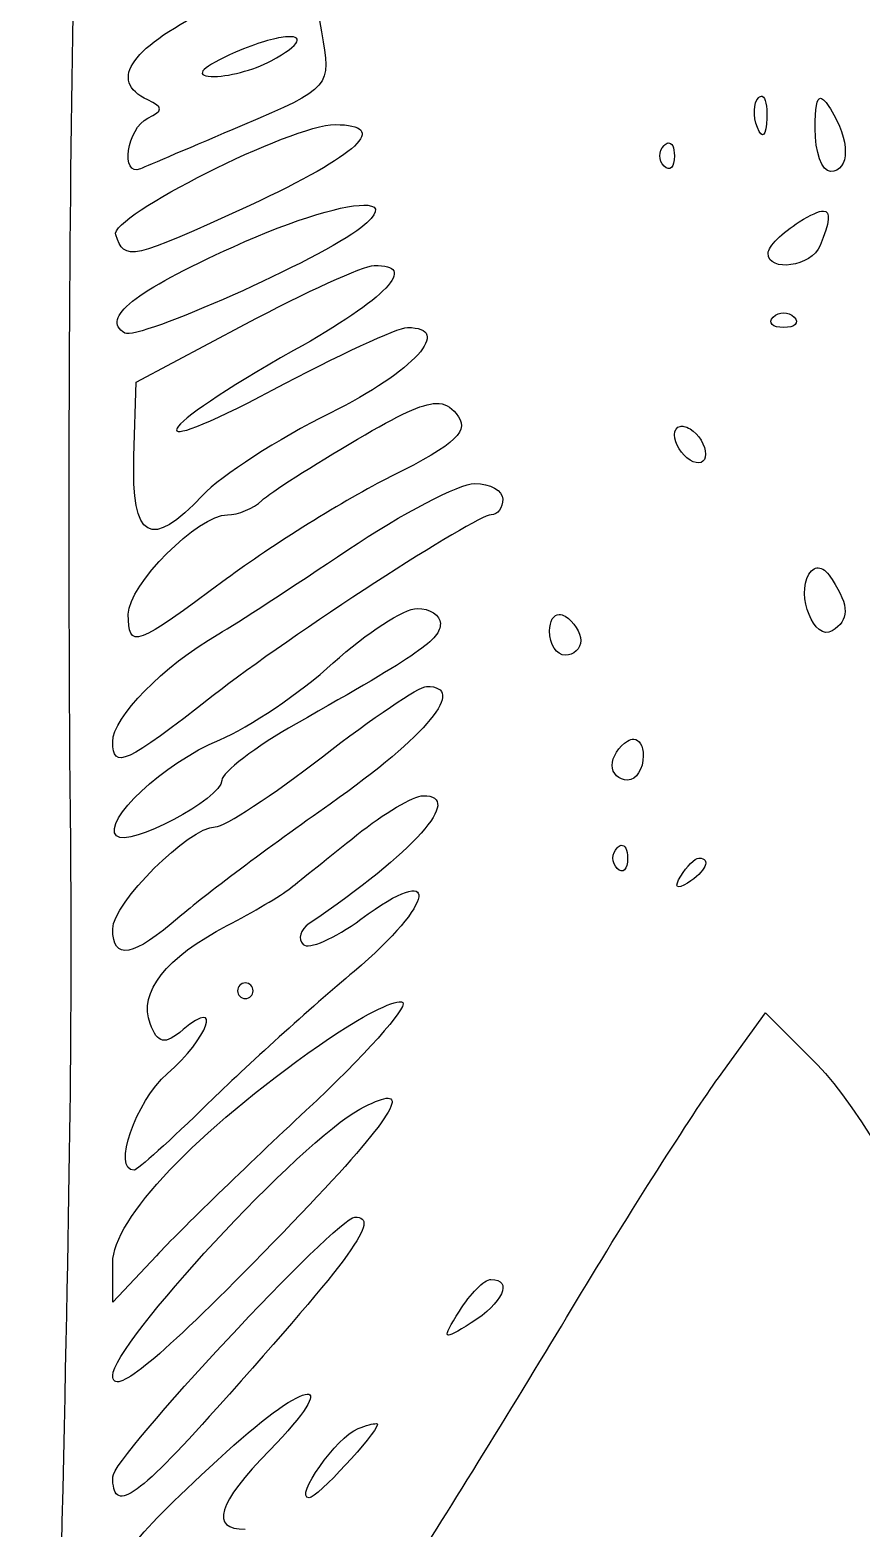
# Model space of a CAD drawing. Extents: x 3 to 91, y 4 to 114.
# Drawn here: x 4 to 11.97, y 16.08 to 30.45 of the extents above; entities that cross this region are included whole.
import ezdxf

# ---------------------------------------------------------------- set-up
doc = ezdxf.new("R2010")
doc.units = 0
doc.layers.add('Layer_1', color=7, linetype='CONTINUOUS')

msp = doc.modelspace()

# ---------------------------------------------------------------- linework, layer by layer
at = {"layer": 'Layer_1', "color": 7}
for points in [[(6.444568, 30.382961)], [(11.017932, 29.812969)], [(11.577071, 29.793847)], [(6.921024, 29.541668)], [(10.115145, 29.36545)], [(7.2347, 28.768071)], [(11.605493, 28.713294)], [(7.295162, 28.19033)], [(11.223604, 27.737127)], [(7.890474, 26.868445)], [(10.2309, 26.648304)], [(8.260478, 26.0995)], [(11.569836, 25.289213)], [(7.70754, 24.902675)], [(9.070764, 24.845314)], [(7.799524, 24.154399)], [(9.785449, 23.647971)], [(9.666077, 22.630979)], [(10.4097, 22.50799)], [(6.060612, 21.310644)], [(7.537524, 21.131328)], [(7.4104, 20.204771)], [(7.111194, 19.065822)], [(8.41654, 18.467408)], [(6.652824, 17.36825)], [(7.314799, 17.085582)]]:
    msp.add_lwpolyline(points, close=True, dxfattribs=at)
for points in [[(4.991943, 26.361501), (5.013131, 27.072568), (6.060612, 27.629122)], [(7.765934, 23.106401), (7.765934, 23.106919), (7.765934, 23.106919)], [(10.598836, 20.402174), (11.050488, 21.024876), (11.548132, 20.524647)], [(5.207434, 18.695818), (4.788855, 18.250884), (4.788855, 18.627605)]]:
    msp.add_lwpolyline(points, dxfattribs=at)
for points in [[(4.601269, 34.14397), (4.432293, 34.087572), (4.326928, 28.554253), (4.382678, 22.658368)], [(6.649206, 31.015998), (6.674183, 30.986967), (6.73789, 30.723681), (6.7908, 30.430504)], [(5.125269, 29.778861), (4.730235, 29.963213), (4.970196, 30.296233), (5.770707, 30.674931)], [(6.444568, 30.382961), (6.341233, 30.372721), (6.173646, 30.325742), (5.966044, 30.235165)], [(6.7908, 30.430504), (6.886693, 29.899054), (6.884268, 29.896167), (6.029089, 29.532365)], [(6.307625, 30.152482), (6.609556, 30.314045), (6.616793, 30.400037), (6.444568, 30.382961)], [(5.966044, 30.235165), (5.648392, 30.096547), (5.562685, 30.011139), (5.734017, 30.003138)], [(5.734017, 30.003138), (5.883473, 29.996418), (6.141367, 30.063484), (6.307625, 30.152482)], [(5.125269, 29.604197), (5.274917, 29.674026), (5.274917, 29.709062), (5.125269, 29.778861)], [(10.97194, 29.513762), (10.92874, 29.621792), (10.934116, 29.750866), (10.983826, 29.800568)], [(10.983826, 29.800568), (10.99625, 29.813003), (11.007725, 29.816726), (11.017932, 29.812969)], [(11.017932, 29.812969), (11.048551, 29.801698), (11.067249, 29.722508), (11.062374, 29.604197)], [(11.525395, 29.504462), (11.526506, 29.704889), (11.539785, 29.796271), (11.577071, 29.793847)], [(11.577071, 29.793847), (11.599444, 29.792527), (11.63028, 29.757129), (11.672673, 29.69153)], [(5.054989, 29.117922), (4.857258, 29.033271), (4.926357, 29.511397), (5.125269, 29.604197)], [(11.062374, 29.604197), (11.055185, 29.429897), (11.01972, 29.394382), (10.97194, 29.513762)], [(11.672673, 29.69153), (11.861893, 29.398729), (11.861893, 29.092598), (11.672673, 29.092598)], [(4.817277, 28.483334), (4.757765, 28.661865), (6.506208, 29.541517), (6.921024, 29.541668)], [(6.029089, 29.532365), (5.557336, 29.331687), (5.119069, 29.14542), (5.054989, 29.117922)], [(6.921024, 29.541668), (7.458328, 29.541917), (7.150803, 29.250764), (6.10247, 28.767555)], [(11.672673, 29.092598), (11.59036, 29.092598), (11.524194, 29.278111), (11.525395, 29.504462)], [(10.076387, 29.142726), (10.021547, 29.197606), (10.021547, 29.287297), (10.076387, 29.342196)], [(10.076387, 29.342196), (10.090106, 29.355901), (10.103219, 29.363651), (10.115145, 29.36545)], [(10.115145, 29.36545), (10.150923, 29.370821), (10.176123, 29.324773), (10.176123, 29.242461)], [(10.176123, 29.242461), (10.176123, 29.132662), (10.131287, 29.087825), (10.076387, 29.142726)], [(6.10247, 28.767555), (4.960463, 28.241175), (4.902217, 28.228514), (4.817277, 28.483334)], [(5.94589, 28.371196), (6.544952, 28.642828), (7.050754, 28.786595), (7.2347, 28.768071)], [(7.2347, 28.768071), (7.345068, 28.756959), (7.339804, 28.687117), (7.169071, 28.552065)], [(11.074259, 28.308667), (11.074259, 28.371178), (11.208848, 28.506107), (11.373466, 28.608908)], [(11.373466, 28.608908), (11.484944, 28.678528), (11.561201, 28.714525), (11.605493, 28.713294)], [(11.605493, 28.713294), (11.679314, 28.711178), (11.663922, 28.606249), (11.573454, 28.382049)], [(7.169071, 28.552065), (6.790659, 28.252734), (5.026461, 27.466924), (4.903577, 27.542823)], [(4.903577, 27.542823), (4.672049, 27.685915), (4.987669, 27.936726), (5.94589, 28.371196)], [(11.573454, 28.382049), (11.492433, 28.18126), (11.074259, 28.119778), (11.074259, 28.308667)], [(6.060612, 27.629122), (6.636776, 27.935184), (7.19227, 28.188329), (7.295162, 28.19033)], [(7.295162, 28.19033), (7.728115, 28.201283), (7.420345, 27.875827), (6.523633, 27.374357)], [(11.123869, 27.695786), (11.151305, 27.723237), (11.187434, 27.737127), (11.223604, 27.737127)], [(11.223604, 27.737127), (11.259775, 27.737127), (11.29592, 27.723237), (11.32334, 27.695786)], [(6.323645, 26.997638), (6.941378, 27.326936), (7.522492, 27.596049), (7.614522, 27.596049)], [(7.614522, 27.596049), (8.062003, 27.596049), (7.682044, 27.175465), (6.872965, 26.774396)], [(11.223604, 27.596049), (11.113834, 27.596049), (11.069029, 27.640986), (11.123869, 27.695786)], [(11.32334, 27.695786), (11.378208, 27.640885), (11.333349, 27.596049), (11.223604, 27.596049)], [(6.523633, 27.374357), (5.152979, 26.607849), (4.97953, 26.281096), (6.323645, 26.997638)], [(7.135482, 26.524799), (7.53882, 26.760378), (7.752404, 26.865101), (7.890474, 26.868445)], [(7.890474, 26.868445), (7.973316, 26.870562), (8.028766, 26.836192), (8.082194, 26.771811)], [(6.872965, 26.774396), (6.376037, 26.528045), (5.826905, 26.174176), (5.652368, 25.988396)], [(8.082194, 26.771811), (8.220127, 26.60561), (8.098556, 26.487553), (7.456392, 26.166164)], [(10.176123, 26.566656), (10.176123, 26.61295), (10.197628, 26.641414), (10.2309, 26.648304)], [(10.2309, 26.648304), (10.241991, 26.6506), (10.254174, 26.650383), (10.26759, 26.647788)], [(10.26759, 26.647788), (10.285479, 26.644322), (10.305407, 26.636225), (10.325985, 26.623499)], [(10.325985, 26.623499), (10.408294, 26.57263), (10.475329, 26.463955), (10.475329, 26.381654)], [(6.217708, 25.936204), (6.295899, 26.010883), (6.708937, 26.275667), (7.135482, 26.524799)], [(10.325985, 26.324292), (10.24367, 26.375174), (10.176123, 26.484355), (10.176123, 26.566656)], [(5.652368, 25.988396), (5.151227, 25.454945), (4.968053, 25.558469), (4.991943, 26.361501)], [(10.475329, 26.381654), (10.475329, 26.299355), (10.408295, 26.273394), (10.325985, 26.324292)], [(7.456392, 26.166164), (7.017985, 25.946742), (6.308858, 25.505515), (5.880261, 25.185346)], [(7.044014, 25.46388), (7.564775, 25.813691), (8.112229, 26.0995), (8.260478, 26.0995)], [(8.260478, 26.0995), (8.408734, 26.0995), (8.530228, 26.032457), (8.530228, 25.950155)], [(5.889046, 25.800295), (5.99181, 25.800295), (6.139508, 25.861504), (6.217708, 25.936204)], [(8.530228, 25.950155), (8.530228, 25.867886), (8.479821, 25.799869), (8.418091, 25.799261)], [(4.9382, 24.847899), (4.9382, 25.128137), (5.609398, 25.800295), (5.889046, 25.800295)], [(8.418091, 25.799261), (8.267012, 25.797938), (6.487007, 24.641278), (5.752621, 24.067066)], [(5.807914, 24.659796), (5.966999, 24.752186), (6.523259, 25.114062), (7.044014, 25.46388)], [(11.466484, 25.231335), (11.495974, 25.279061), (11.531629, 25.29795), (11.569836, 25.289213)], [(11.569836, 25.289213), (11.608044, 25.280482), (11.648854, 25.243861), (11.689209, 25.180176)], [(5.880261, 25.185346), (5.001001, 24.528525), (4.9382, 24.506078), (4.9382, 24.847899)], [(11.688175, 24.687701), (11.519996, 24.58377), (11.339658, 25.026138), (11.466484, 25.231335)], [(11.689209, 25.180176), (11.855033, 24.91868), (11.854415, 24.790442), (11.688175, 24.687701)], [(6.904488, 24.379708), (7.222887, 24.66736), (7.58431, 24.902675), (7.70754, 24.902675)], [(7.70754, 24.902675), (7.830769, 24.902675), (7.931299, 24.836831), (7.931299, 24.75643)], [(7.931299, 24.75643), (7.931299, 24.60453), (7.739531, 24.471256), (6.546887, 23.795765)], [(8.979297, 24.686667), (8.979297, 24.782906), (9.017099, 24.84294), (9.070764, 24.845314)], [(9.070764, 24.845314), (9.088652, 24.846107), (9.108064, 24.840469), (9.128642, 24.827743)], [(9.128642, 24.827743), (9.210957, 24.776874), (9.278503, 24.671567), (9.278503, 24.594166)], [(4.788855, 23.62265), (4.788855, 23.858), (5.268908, 24.346746), (5.807914, 24.659796)], [(9.128642, 24.453606), (9.046336, 24.453606), (8.979297, 24.558347), (8.979297, 24.686667)], [(9.278503, 24.594166), (9.278503, 24.516746), (9.210952, 24.453606), (9.128642, 24.453606)], [(5.815666, 23.64332), (6.09591, 23.760419), (6.586082, 24.092058), (6.904488, 24.379708)], [(6.800618, 23.48054), (7.277615, 23.850938), (7.727124, 24.154399), (7.799524, 24.154399)], [(7.799524, 24.154399), (8.194112, 24.154399), (7.807239, 23.682811), (6.874516, 23.026819)], [(5.752621, 24.067066), (4.910093, 23.408306), (4.788855, 23.352349), (4.788855, 23.62265)], [(6.546887, 23.795765), (6.15592, 23.574335), (5.836336, 23.330376), (5.836336, 23.253681)], [(4.825545, 22.720379), (4.682261, 22.863659), (5.277264, 23.41836), (5.815666, 23.64332)], [(9.57771, 23.397339), (9.57771, 23.47478), (9.644745, 23.579502), (9.727055, 23.6304)], [(9.727055, 23.6304), (9.747631, 23.643126), (9.767561, 23.648765), (9.785449, 23.647971)], [(9.785449, 23.647971), (9.839114, 23.64559), (9.876916, 23.58608), (9.876916, 23.48984)], [(5.771224, 22.807197), (5.860565, 22.807197), (6.323628, 23.11016), (6.800618, 23.48054)], [(9.876916, 23.48984), (9.876916, 23.361512), (9.809365, 23.256263), (9.727055, 23.256263)], [(9.727055, 23.256263), (9.64474, 23.256263), (9.57771, 23.31984), (9.57771, 23.397339)], [(5.836336, 23.253681), (5.836336, 23.078199), (4.940418, 22.605499), (4.825545, 22.720379)], [(6.874516, 23.026819), (6.293368, 22.618109), (5.644004, 22.131983), (5.431193, 21.946782)], [(7.765934, 23.106919), (8.166373, 23.106919), (7.677607, 22.55793), (6.672978, 21.88012)], [(7.129797, 22.730198), (7.388606, 22.937218), (7.674934, 23.106401), (7.765934, 23.106401)], [(4.788855, 21.828445), (4.788855, 22.075544), (5.523203, 22.807194), (5.771224, 22.807197)], [(6.495727, 22.222219), (6.585762, 22.294529), (6.870982, 22.523188), (7.129797, 22.730198)], [(4.382678, 22.658368), (4.397939, 21.044188), (4.379244, 19.540439), (4.302063, 16.148171)], [(9.627319, 22.408253), (9.572479, 22.463124), (9.572479, 22.552924), (9.627319, 22.607725)], [(9.627319, 22.607725), (9.641041, 22.62143), (9.654151, 22.62918), (9.666077, 22.630979)], [(9.666077, 22.630979), (9.701854, 22.63635), (9.727055, 22.590302), (9.727055, 22.50799)], [(7.169588, 21.923012), (7.946439, 22.497362), (7.891285, 22.082871), (7.102925, 21.421751)], [(9.727055, 22.50799), (9.727055, 22.398188), (9.682159, 22.353354), (9.627319, 22.408253)], [(10.236584, 22.335389), (10.295312, 22.430358), (10.373381, 22.50799), (10.4097, 22.50799)], [(10.4097, 22.50799), (10.534529, 22.50799), (10.475245, 22.375865), (10.30273, 22.269243)], [(10.30273, 22.269243), (10.19571, 22.203084), (10.170424, 22.228338), (10.236584, 22.335389)], [(5.886462, 21.860483), (6.13166, 21.987282), (6.405688, 22.149919), (6.495727, 22.222219)], [(5.431193, 21.946782), (4.982746, 21.556522), (4.788855, 21.520753), (4.788855, 21.828445)], [(5.148006, 20.921522), (5.033386, 21.220223), (5.297259, 21.555794), (5.886462, 21.860483)], [(6.672978, 21.88012), (6.588088, 21.822859), (6.561733, 21.733033), (6.614583, 21.680132)], [(6.614583, 21.680132), (6.667459, 21.627253), (6.917205, 21.736412), (7.169588, 21.923012)], [(7.102925, 21.421751), (6.694299, 21.079071), (6.065206, 20.509722), (5.704561, 20.156712)], [(6.060612, 21.310644), (6.019462, 21.310647), (5.986198, 21.276815), (5.986198, 21.235714)], [(6.135543, 21.235714), (6.135543, 21.276815), (6.101762, 21.310644), (6.060612, 21.310644)], [(5.312337, 20.440933), (5.70535, 20.782682), (5.848834, 21.182718), (5.463749, 20.863128)], [(5.986198, 21.235714), (5.986198, 21.194614), (6.019462, 21.1613), (6.060612, 21.1613)], [(6.060612, 21.1613), (6.101772, 21.1613), (6.135543, 21.194614), (6.135543, 21.235714)], [(7.57008, 21.123576), (7.618467, 21.075197), (7.200731, 20.609041), (6.641972, 20.087981)], [(6.771163, 20.714816), (7.113143, 20.953989), (7.430982, 21.124783), (7.537524, 21.131328)], [(7.537524, 21.131328), (7.552746, 21.132387), (7.564032, 21.129741), (7.57008, 21.123576)], [(5.463749, 20.863128), (5.283294, 20.713358), (5.223636, 20.724431), (5.148006, 20.921522)], [(4.788855, 18.627605), (4.788855, 19.045234), (5.589247, 19.888207), (6.771163, 20.714816)], [(4.993494, 19.514891), (4.780013, 19.514891), (5.007548, 20.175921), (5.312337, 20.440933)], [(9.237679, 18.262769), (9.738024, 19.09654), (10.350561, 20.059443), (10.598836, 20.402174)], [(11.548132, 20.524647), (12.322875, 19.746036), (14.003207, 16.259963), (14.442012, 14.520362)], [(5.704561, 20.156712), (5.343917, 19.803702), (5.023844, 19.514891), (4.993494, 19.514891)], [(7.4104, 20.204771), (7.63114, 20.233507), (7.219367, 19.725481), (6.135543, 18.62502)], [(7.157186, 20.099866), (7.275041, 20.162943), (7.359461, 20.198138), (7.4104, 20.204771)], [(4.788855, 17.545502), (4.788855, 17.848212), (6.599966, 19.801646), (7.157186, 20.099866)], [(6.641972, 20.087981), (6.083219, 19.566921), (5.437711, 18.940518), (5.207434, 18.695818)], [(4.788855, 16.575534), (4.788855, 16.759166), (6.939964, 19.065822), (7.111194, 19.065822)], [(7.111194, 19.065822), (7.364109, 19.065822), (7.102881, 18.704218), (5.787244, 17.23286)], [(6.135543, 18.62502), (5.181159, 17.655971), (4.788855, 17.341622), (4.788855, 17.545502)], [(8.113717, 18.164585), (8.217681, 18.331055), (8.354031, 18.467408), (8.41654, 18.467408)], [(8.41654, 18.467408), (8.632603, 18.467408), (8.528978, 18.239237), (8.227405, 18.050896)], [(7.662064, 15.706854), (8.02835, 16.278984), (8.737329, 17.429001), (9.237679, 18.262769)], [(8.227405, 18.050896), (7.94666, 17.875567), (7.938389, 17.883835), (8.113717, 18.164585)], [(5.876644, 16.81118), (6.276993, 17.176908), (6.559487, 17.363831), (6.652824, 17.36825)], [(6.652824, 17.36825), (6.746161, 17.372668), (6.650141, 17.194937), (6.294706, 16.831333)], [(5.787244, 17.23286), (5.002745, 16.355488), (4.788855, 16.214674), (4.788855, 16.575534)], [(6.671427, 16.372445), (6.52252, 16.372445), (6.937817, 16.959638), (7.1422, 17.038039)], [(7.327718, 17.078346), (7.312872, 16.980815), (6.747237, 16.372445), (6.671427, 16.372445)], [(7.1422, 17.038039), (7.220695, 17.068159), (7.287632, 17.086188), (7.314799, 17.085582)], [(7.314799, 17.085582), (7.323855, 17.085378), (7.328467, 17.08287), (7.327718, 17.078346)], [(4.798157, 15.399379), (4.798193, 15.763398), (4.956421, 15.97053), (5.876644, 16.81118)], [(6.294706, 16.831333), (5.790911, 16.315962), (5.716034, 16.072723), (6.060612, 16.072723)], [(4.302063, 16.148171), (4.250002, 13.859909), (4.177871, 13.022916), (3.995105, 12.593865)]]:
    msp.add_open_spline(points, degree=3, dxfattribs=at)

doc.saveas('drawing.dxf')
